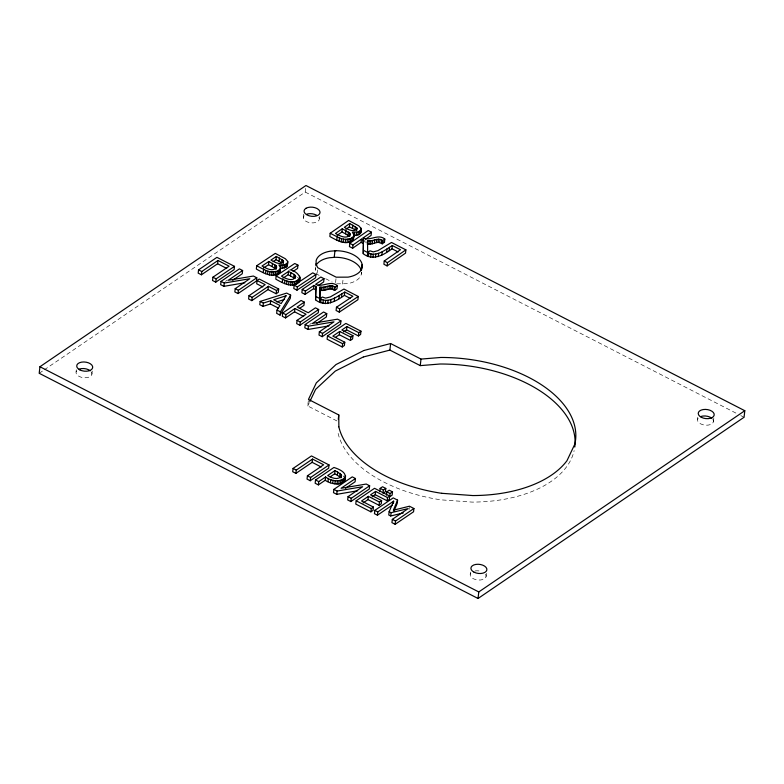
<?xml version="1.0" encoding="UTF-8"?>
<svg xmlns="http://www.w3.org/2000/svg" width="784" height="784" viewBox="0 0 784 784"><rect width="100%" height="100%" fill="white"/><g stroke="black" fill="none" stroke-linecap="round" stroke-linejoin="round"><path stroke-width="0.59" stroke-dasharray="3.92 2.94" d="M364.913 239.747L364.687 241.923L366.52 242.227M76.058 371.969L76.303 369.793M91.904 374.331L92.267 371.057M44.257 369.832L305.221 192.06L305.711 187.699M303.339 217.991L303.947 212.533M319.284 218.599L319.529 216.413M315.413 270.166L315.648 267.981M317.128 273.175L317.491 269.902M336.963 420.949L307.74 405.955L308.357 400.506M335.562 282.642L336.052 278.271M342.53 284.082L343.02 279.721M336.65 283.818L347.322 283.69A23.265 13.279 6.4 0 0 361.346 274.135L361.591 271.96M409.091 509.492L409.336 507.307M470.233 574.26L470.478 572.075M486.09 576.612L486.452 573.339M697.574 419.401L697.809 417.215M713.42 421.763L714.028 416.304M307.74 405.955L309.317 402.643M39.2 373.282L43.247 370.528M225.498 281.368L227.429 280.045M309.641 324.498L311.581 323.175M288.532 270.686L290.492 269.382M305.221 192.06L736.441 413.354M740.802 415.589L744.065 417.264M319.176 275.38L317.001 274.263L315.413 270.794L315.384 267.305M325.683 278.722L332.191 282.064M297.43 277.252L298.557 278.281M343.01 475.908L344.078 476.878M361.336 272.234L361.346 274.135M712.862 419.362A8.026 4.577 6.4 0 1 705.531 425.183A8.026 4.577 6.4 0 1 698.103 418.284M318.872 217.393A8.026 4.577 6.4 0 1 317.667 221.558L317.314 221.784A8.026 4.577 6.4 0 1 306.475 221.588L306.034 221.353A8.026 4.577 6.4 0 1 304.153 215.718M485.531 574.211A8.026 4.577 6.4 0 1 478.191 580.033A8.026 4.577 6.4 0 1 470.772 573.133M475.075 570.968A8.026 4.577 6.4 0 1 481.19 571.409M91.346 371.93A8.026 4.577 6.4 0 1 84.015 377.751A8.026 4.577 6.4 0 1 76.587 370.852M338.129 433.376A119.531 68.149 6.4 0 0 441.029 499.849L472.105 502.103A119.531 68.188 6.4 0 0 574.153 450.565"/><path stroke-width="1.18" d="M354.495 232.417L354.152 235.67L359.376 234.436L360.797 232.721L361.14 228.526L358.768 225.831L348.606 220.461L330.182 233.26L329.839 236.513C336.365 240.051 346.499 246.352 353.221 239.728L354.005 235.092L352.379 232.172L358.259 231.917L360.65 230.349L361.14 228.526M319.617 301.928L319.99 298.645L322.342 297.028L325.634 298.116L330.221 296.969L343.951 289.041L358.259 296.47L357.896 299.753L339.286 312.14L336.091 310.484L336.463 307.21L352.869 296.274L344.764 292.069L344.401 295.352C336.15 301.389 324.723 307.465 315.56 299.811L315.952 286.454L313.943 285.405L305.417 291.08L305.054 294.363L301.86 292.697L302.222 289.423L320.823 277.026L324.017 278.683L323.655 281.966L318.069 285.69M315.56 299.811L315.952 286.454M319.627 299.615L320.029 287.071C325.164 288.326 330.378 283.524 335.121 287.071L337.336 285.601C330.554 279.957 322.704 287.797 315.638 284.269L324.017 278.683M344.764 292.069C337.502 296.264 328.565 303.751 319.99 298.645L320.029 287.071M281.025 265.208L280.662 268.491L285.895 267.324L287.346 265.658L287.728 261.454L285.386 258.769L275.292 253.379L256.691 265.766L256.329 269.049C262.856 272.607 272.852 278.918 279.672 272.46L280.496 267.834L278.918 264.943L284.798 264.767L287.209 263.238L287.728 261.454M350.154 233.975L350.115 234.71C346.42 239.679 339.55 235.7 335.483 233.456L342.294 228.732L349.684 233.103L349.919 236.141M276.664 266.697L276.615 267.413C272.842 272.273 266.06 268.275 262.003 266.021L268.873 261.444L276.213 265.835L276.419 268.883M318.382 484.894L318.745 481.621L325.605 476.956C338.629 486.962 357.377 474.977 333.925 467.46L315.531 479.975L315.158 483.248L318.382 484.894L325.233 480.229C330.162 484.218 345.097 487.148 344.803 477.877M336.767 240.071L337.11 236.817L330.182 233.26M339.1 241.158L339.443 237.905L337.11 236.817M337.091 235.357L341.951 231.986L342.294 228.732M341.138 241.903L341.481 238.65L339.443 237.905M343.108 242.354L343.451 239.1L341.481 238.65M349.684 233.103L349.341 236.356L345.607 233.857L345.95 230.604M345.215 242.599L345.558 239.345L350.771 238.561L353.564 236.464L354.005 235.092M347.028 242.589L347.371 239.336M348.076 235.229L348.419 231.976M345.793 229.31L349.39 226.821L349.733 223.558L356.72 227.732L356.72 230.418M348.782 242.334L349.125 239.081M365.54 239.267L371.077 235.425L371.42 232.172L368.206 230.516L349.782 243.314L349.439 246.578L352.653 248.224L361.091 242.364L361.434 239.11L363.462 240.149L363.227 253.653C372.469 261.317 383.856 255.016 391.99 248.793L392.333 245.539L400.487 249.714L384.238 261.003L383.895 264.257L387.11 265.913L405.534 253.114L405.877 249.851L391.481 242.462L377.868 250.674L373.292 251.889L369.979 250.821L367.657 252.497L367.314 255.751M350.428 241.815L350.771 238.561M355.387 226.556L355.044 229.81L352.477 228.399L352.82 225.145M351.898 241.002L352.232 237.748M353.574 233.661L353.662 238.346M353.221 239.728L353.564 236.464M352.653 248.224L352.996 244.971L361.434 239.11M356.495 229.898L356.72 227.732M356.142 235.592L356.485 232.338M357.916 235.18L358.259 231.917M359.376 234.436L359.709 231.182M360.63 227.527L360.797 231.78M360.307 233.603L360.65 230.349M360.797 232.721L361.14 229.467M362.776 241.188L363.119 237.934L371.42 232.172M363.227 253.653L363.462 240.149M367.314 242.903L367.539 240.727C372.694 241.942 377.859 237.013 382.631 240.57L384.817 239.042C377.986 233.387 370.215 241.433 363.119 237.934M367.196 243.981L368.911 244.108L369.254 240.855M367.794 256.015L368.137 252.762L363.56 250.39M368.46 256.388L368.803 253.124L368.137 252.762M368.911 244.108L370.538 244.079L370.881 240.825M370.656 257.201L370.999 253.947L368.803 253.124M370.538 244.079L372.302 243.804L372.645 240.551M372.302 243.804L374.429 243.177L374.772 239.924M372.988 257.475L373.331 254.222C380.583 254.134 386.365 249.047 392.333 245.539M374.429 243.177L376.496 242.589L376.839 239.336M375.438 257.338L375.781 254.075M376.496 242.589L378.113 242.383L378.447 239.13M378.29 256.603L378.633 253.35M384.817 239.042L384.474 242.305L382.288 243.824L379.642 242.638L379.985 239.385M381.475 243.403L381.818 240.149M382.288 243.824L382.631 240.57M381.886 254.996L382.229 251.742M386.62 252.203L386.963 248.949M387.11 265.913L387.453 262.66L405.877 249.851M389.138 250.615L389.472 247.362M263.218 272.626L263.581 269.343L256.691 265.766M265.531 273.724L265.894 270.451L263.581 269.343M263.6 267.991L268.51 264.718L268.873 261.444M267.56 274.478L267.932 271.195L265.894 270.451M269.529 274.949L269.892 271.666L267.932 271.195M276.213 265.835L275.841 269.108L272.136 266.609L272.499 263.326M271.636 275.204L271.999 271.93L277.222 271.215L280.045 269.186L280.496 267.834M273.44 275.223L273.812 271.94M274.586 267.981L274.959 264.708M273.293 261.533L276.017 259.72L276.38 256.437L283.318 260.621L283.289 263.316M275.204 274.988L275.576 271.705M276.164 275.89L275.801 279.163C282.083 282.554 290.227 287.718 297.401 283.553C303.869 278.457 296.754 271.048 290.668 270.01L297.969 265.149L294.774 263.493L276.164 275.89C282.289 279.731 295.264 286.366 299.909 277.281M276.86 274.488L277.222 271.215M281.995 259.445L281.632 262.728L279.084 261.307L279.447 258.034M278.33 273.704L278.702 270.431M279.672 272.46L280.045 269.186M283.073 262.807L283.318 260.621M282.652 268.432L283.024 265.149M282.24 282.505L282.603 279.231M284.435 268.04L284.798 264.767M285.895 267.324L286.268 264.051M284.553 283.602L284.915 280.329M286.846 266.521L287.209 263.238M287.346 265.658L287.708 262.375M286.591 284.357L286.954 281.074M283.122 278.075L288.169 274.714L288.532 271.431L294.049 274.42L295.764 276.576C293.226 282.309 285.19 278.506 281.476 276.135L288.532 271.431M288.561 284.817L288.924 281.544M294.951 275.115L294.588 278.389L290.501 275.929L290.874 272.646M290.668 285.082L291.031 281.799M292.491 285.082L292.853 281.809M293.677 277.693L294.049 274.42M294.157 285.229L293.794 288.512L296.989 290.168L315.589 277.771L315.952 274.498L312.757 272.832L294.157 285.229L297.352 286.895L315.952 274.498M294.274 284.837L294.647 281.554M295.294 278.046L295.529 275.86M297.969 265.149L297.597 268.432L293.04 271.47M295.95 284.327L296.313 281.044M297.401 283.553L297.773 280.28M296.989 290.168L297.352 286.895M298.567 282.612L298.929 279.339M299.664 276.184L299.547 280.564M299.282 281.613L299.655 278.34M305.054 294.363L313.571 288.679L313.943 285.405M320.097 302.193L320.46 298.92M319.656 290.345L321.371 290.482L321.734 287.209M320.764 302.565L321.126 299.282M321.371 290.482L322.998 290.472L323.361 287.199M322.949 303.398L323.312 300.115M322.998 290.472L324.772 290.227L325.135 286.944M325.272 303.692L325.634 300.419M324.772 290.227L326.899 289.639L327.271 286.356M326.899 289.639L328.976 289.071L329.349 285.797M327.732 303.575L328.094 300.301M328.976 289.071L330.593 288.894L330.966 285.621M330.593 302.889L330.956 299.606M337.336 285.601L336.963 288.875L334.758 290.354L332.122 289.159L332.494 285.886M333.945 289.933L334.317 286.66M334.758 290.354L335.121 287.071M334.209 301.34L334.572 298.067M338.982 298.655L339.345 295.372M339.286 312.14L339.658 308.867L358.259 296.47M341.52 297.116L341.883 293.843M39.935 366.736L39.2 373.282L478.044 598.486L744.065 417.264L744.8 410.718L305.956 185.514L39.935 366.736L478.779 591.94L744.8 410.718M198.558 269.872L198.185 273.146L201.41 274.792L217.609 263.757L217.981 260.474L229.104 266.188L212.905 277.222L212.533 280.496L215.757 282.142L234.132 269.627L234.494 266.354L216.933 257.348L198.558 269.872L201.772 271.519L217.981 260.474M201.41 274.792L201.772 271.519M215.757 282.142L216.119 278.869L234.494 266.354M232.672 280.3L242.236 273.783L242.609 270.509L239.404 268.863L221.029 281.387L220.657 284.661L223.91 286.327L244.794 282.779M223.91 286.327L224.283 283.053L221.029 281.387M224.283 283.053L249.802 278.722L235.21 288.659L234.847 291.932L238.042 293.569L256.417 281.054L256.789 277.781L253.399 276.037L228.252 280.29L242.609 270.509M238.042 293.569L238.414 290.296L256.789 277.781M257.054 280.505L265.178 284.67L248.979 295.715L248.606 298.988L251.821 300.635L268.03 289.59L268.393 286.317L276.517 290.482L278.692 289.002L259.23 279.026L257.054 280.505L256.691 283.779L262.777 286.905M251.821 300.635L252.193 297.361L268.393 286.317M260.141 301.428L263.385 303.094L270.715 300.723L279.957 305.466L277.017 310.082L276.654 313.355L280.045 315.099L290.266 298.4L290.639 295.127L286.67 293.089L260.141 301.428L259.769 304.702L263.022 306.368L270.343 303.996L278.565 308.21M263.022 306.368L263.385 303.094M270.343 303.996L270.715 300.723M268.03 289.59L276.154 293.755L276.517 290.482M278.692 289.002L278.32 292.275L276.154 293.755M280.045 315.099L280.417 311.826L290.639 295.127M282.71 313.002L282.338 316.275L285.552 317.922L294.549 311.797L294.921 308.514L306.054 314.227L297.058 320.352L296.685 323.625L299.9 325.272L318.275 312.757L318.647 309.484L315.433 307.838L308.22 312.747L297.097 307.034L304.3 302.124L301.085 300.478L282.71 313.002L285.925 314.649L294.921 308.514M285.552 317.922L285.925 314.649M299.9 325.272L300.272 321.999L318.647 309.484M304.3 302.124L303.927 305.407L299.429 308.475M316.814 323.429L326.389 316.912L326.752 313.639L323.557 311.993L305.182 324.517L304.809 327.79L308.063 329.456L328.937 325.909M308.063 329.456L308.426 326.183L305.182 324.517M293.069 468.44L292.706 471.723L295.921 473.369L312.14 462.335L312.512 459.061L323.635 464.775L307.416 475.8L307.044 479.073L310.258 480.729L328.653 468.215L329.025 464.941L311.464 455.935L293.069 468.44L296.283 470.096L312.512 459.061M315.893 265.805L316.138 263.62M295.921 473.369L296.283 470.096M308.426 326.183L333.955 321.852L319.362 331.789L318.99 335.062L322.195 336.699L340.57 324.184L340.942 320.911L337.541 319.166L312.404 323.42L326.752 313.639M322.195 336.699L322.567 333.425L340.942 320.911M334.209 257.358L334.944 250.811M310.258 480.729L310.631 477.456L329.025 464.941M327.467 335.944L327.104 339.217L342.226 346.969L344.401 345.489L344.774 342.216L332.857 336.111L339.688 331.465L350.781 337.149L352.957 335.67L341.853 329.986L346.891 326.556L358.798 332.651L360.973 331.171L345.852 323.42L327.467 335.944L342.598 343.696L344.774 342.216M335.415 337.394L339.315 334.739L339.688 331.465M325.233 480.229L325.605 476.956M342.226 346.969L342.598 343.696M327.967 481.631L328.329 478.358M356.945 228.252L356.887 228.752C353.476 232.975 347.929 229.153 344.333 227.311L349.733 223.558M343.5 331.887L346.528 329.829L346.891 326.556M330.446 482.758L330.809 479.485M338.286 419.322L338.776 414.961L308.475 399.409L316.334 382.847L336.003 364.55L363.884 350.497M332.72 483.493L333.082 480.22M330.074 476.937L334.67 473.81L335.042 470.537L341.305 474.594L341.314 477.515M339.315 334.739L350.409 340.423L350.781 337.149M345.509 488.295L355.093 481.788L355.456 478.514L352.261 476.868L333.866 489.383L333.494 492.656L336.748 494.322L357.631 490.784M334.895 483.904L335.258 480.621M352.957 335.67L352.584 338.943L350.409 340.423M340.932 477.868L337.336 475.182L337.708 471.899M337.071 484.042L337.443 480.759M361.453 270.186L362.061 264.737M336.748 494.322L337.11 491.049L333.866 489.383M338.786 483.924L339.158 480.651M339.697 476.584L340.07 473.311M335.042 470.537L327.692 475.535C331.573 477.799 337.11 480.337 341.02 476.731L341.305 474.594M340.452 483.591L340.815 480.318M346.528 329.829L358.435 335.934L358.798 332.651M341.971 483.062L342.343 479.788M343.274 482.336L343.647 479.063M360.973 331.171L360.601 334.454L358.435 335.934M344.499 481.278L344.872 478.005M345.127 480.171L345.568 475.761M337.11 491.049L362.649 486.727L348.047 496.654L347.675 499.927L350.869 501.574L369.264 489.059L369.636 485.786L366.246 484.042L341.089 488.285L355.456 478.514M350.869 501.574L351.242 498.301L369.636 485.786M356.152 500.809L355.779 504.083L370.901 511.844L373.076 510.364L373.439 507.091L361.542 500.986L368.372 496.341L379.456 502.034L381.632 500.555L370.538 494.861L375.585 491.431L387.482 497.536L389.658 496.056L374.536 488.305L356.152 500.809L371.263 508.571L373.439 507.091M363.119 502.926L368 499.614L368.372 496.341M370.901 511.844L371.263 508.571M363.462 356.955L389.893 350.095L390.628 343.549L420.998 359.082L440.775 357.465A119.531 68.188 6.4 0 1 574.888 444.018L566.969 460.708A119.531 68.188 6.4 0 1 472.84 495.557L441.764 493.303M372.184 496.762L375.213 494.704L375.585 491.431M393.95 511.227L397.214 503.406L397.586 500.123L393.196 497.879L374.811 510.384L374.438 513.667L377.437 515.206L392.304 505.102M379.76 491.676L380.132 488.393L382.533 486.756L385.797 488.432L385.434 491.705L383.023 493.352L383.396 490.069L385.797 488.432M377.437 515.206L377.81 511.932L393.656 501.152L393.411 503.338M368 499.614L379.093 505.308L379.456 502.034M381.632 500.555L381.269 503.828L379.093 505.308M386.463 495.116L386.835 491.842L389.246 490.196L392.51 491.872L392.137 495.155L389.726 496.791L390.099 493.518L392.51 491.872M375.213 494.704L387.12 500.809L387.482 497.536M389.658 496.056L389.295 499.339L387.12 500.809M393.656 501.152L389.129 511.697L388.756 514.97L390.706 515.97L403.241 512.961M390.706 515.97L391.079 512.697L389.129 511.697M391.079 512.697L408.16 508.591L392.314 519.371L391.941 522.644L395.156 524.3L413.55 511.785L413.923 508.512L409.454 506.219L393.382 510.198L397.586 500.123M395.156 524.3L395.528 521.027L413.923 508.512M574.78 447.066A119.531 68.188 6.4 0 0 440.04 364.011L420.263 365.628L420.998 359.082M478.044 598.486L478.779 591.94M283.534 261.131L283.465 261.631C279.996 265.747 274.518 261.925 270.931 260.072L276.38 256.437M341.559 475.329L341.02 476.731M309.837 401.535L315.599 389.393L335.268 371.097L363.149 357.043M276.703 301.948L284.582 299.4M390.628 343.549L364.197 350.409M343.451 239.1L345.558 239.345M370.999 253.947L373.331 254.222M269.892 271.666L271.999 271.93M378.113 242.383L379.642 242.638M330.593 288.894L332.122 289.159M389.893 350.095L420.263 365.628M217.609 263.757L226.713 268.422M294.549 311.797L303.663 316.462M212.905 277.222L216.119 278.869M235.21 288.659L238.414 290.296M248.979 295.715L252.193 297.361M277.017 310.082L280.417 311.826M297.058 320.352L300.272 321.999M319.362 331.789L322.567 333.425M383.484 241.795L384.474 242.305M349.39 226.821L352.477 228.399M391.99 248.793L398.105 251.929M341.951 231.986L345.607 233.857M361.091 242.364L363.119 243.403M349.782 243.314L352.996 244.971M384.238 261.003L387.453 262.66M380.132 488.393L383.396 490.069M386.835 491.842L390.099 493.518M334.67 473.81L337.336 475.182M312.14 462.335L321.244 467.009M307.416 475.8L310.631 477.456M315.531 479.975L318.745 481.621M348.047 496.654L351.242 498.301M374.811 510.384L377.81 511.932M392.314 519.371L395.528 521.027M276.017 259.72L279.084 261.307M344.401 295.352L350.477 298.508M288.169 274.714L290.501 275.929M268.51 264.718L272.136 266.609M313.571 288.679L315.589 289.727M302.222 289.423L305.417 291.08M315.923 296.538L319.99 298.645M336.463 307.21L339.658 308.867M316.579 215.237L316.148 215.002A8.026 4.577 6.4 0 0 306.877 214.14M279.721 269.706L280.133 271.107M367.539 240.727L367.657 252.497M338.776 414.961L338.864 426.829M700.602 416.578A8.026 4.577 6.4 0 1 711.813 418.244M79.086 369.146A8.026 4.577 6.4 0 1 90.297 370.812M316.932 264.061A23.265 13.279 6.4 0 1 329.417 257.75L335.248 257.279A23.265 13.279 6.4 0 1 361.071 269.784M441.843 493.322A119.531 68.188 6.4 0 1 338.864 426.937M286.082 295.764L281.152 303.584L273.694 299.762L286.082 295.764M306.044 208.26L305.682 208.485A8.026 4.577 6.4 0 0 306.769 214.806L307.21 215.041A8.026 4.577 6.4 0 0 318.049 215.237L318.402 215.012A8.026 4.577 6.4 0 0 317.314 208.691L316.883 208.456A8.026 4.577 6.4 0 0 306.044 208.26M335.983 250.733L330.152 251.203A23.265 13.279 6.4 0 0 316.119 260.758L316.148 264.247L317.736 267.716L336.169 277.183L348.057 277.144A23.265 13.279 6.4 0 0 362.081 267.589L362.061 264.11A23.265 13.279 6.4 0 0 335.983 250.733M701.396 417.333A8.026 4.577 6.4 0 0 714.155 415.216A8.026 4.577 6.4 0 0 703.14 409.562A8.026 4.577 6.4 0 0 701.396 417.333M474.055 572.183A8.026 4.577 6.4 0 0 486.825 570.066A8.026 4.577 6.4 0 0 475.81 564.421A8.026 4.577 6.4 0 0 474.055 572.183M79.88 369.901A8.026 4.577 6.4 0 0 92.639 367.784A8.026 4.577 6.4 0 0 81.624 362.13A8.026 4.577 6.4 0 0 79.88 369.901"/></g></svg>
